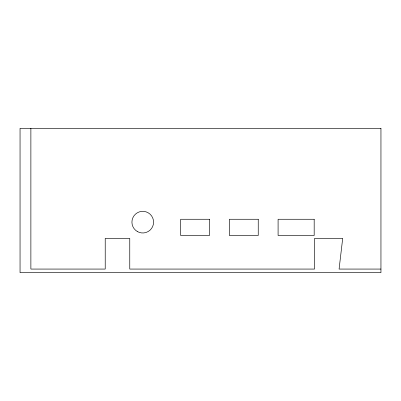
<?xml version="1.0" encoding="UTF-8"?>
<svg xmlns="http://www.w3.org/2000/svg" width="401" height="401" viewBox="0 0 401 401"><rect width="100%" height="100%" fill="white"/><g stroke="black" fill="none" stroke-linecap="round" stroke-linejoin="round"><path stroke-width="0.6" d="M380.95 269.071L339.086 269.071L342.695 238.394L314.544 238.394L314.544 269.071L129.764 269.071L129.764 238.394L105.222 238.394L105.222 269.071L30.877 269.071L30.877 128.32M380.95 128.32L20.05 128.32L20.05 272.68L380.95 272.68L380.95 128.32M209.522 219.267L180.65 219.267L180.65 235.507L209.522 235.507L209.522 219.267M258.244 219.267L229.372 219.267L229.372 235.507L258.244 235.507L258.244 219.267M314.183 219.267L278.093 219.267L278.093 235.507L314.183 235.507L314.183 219.267M137.343 231.532A10.827 10.827 0 0 0 153.583 222.154A10.827 10.827 0 0 0 137.343 212.776A10.827 10.827 0 0 0 137.343 231.532"/></g></svg>
